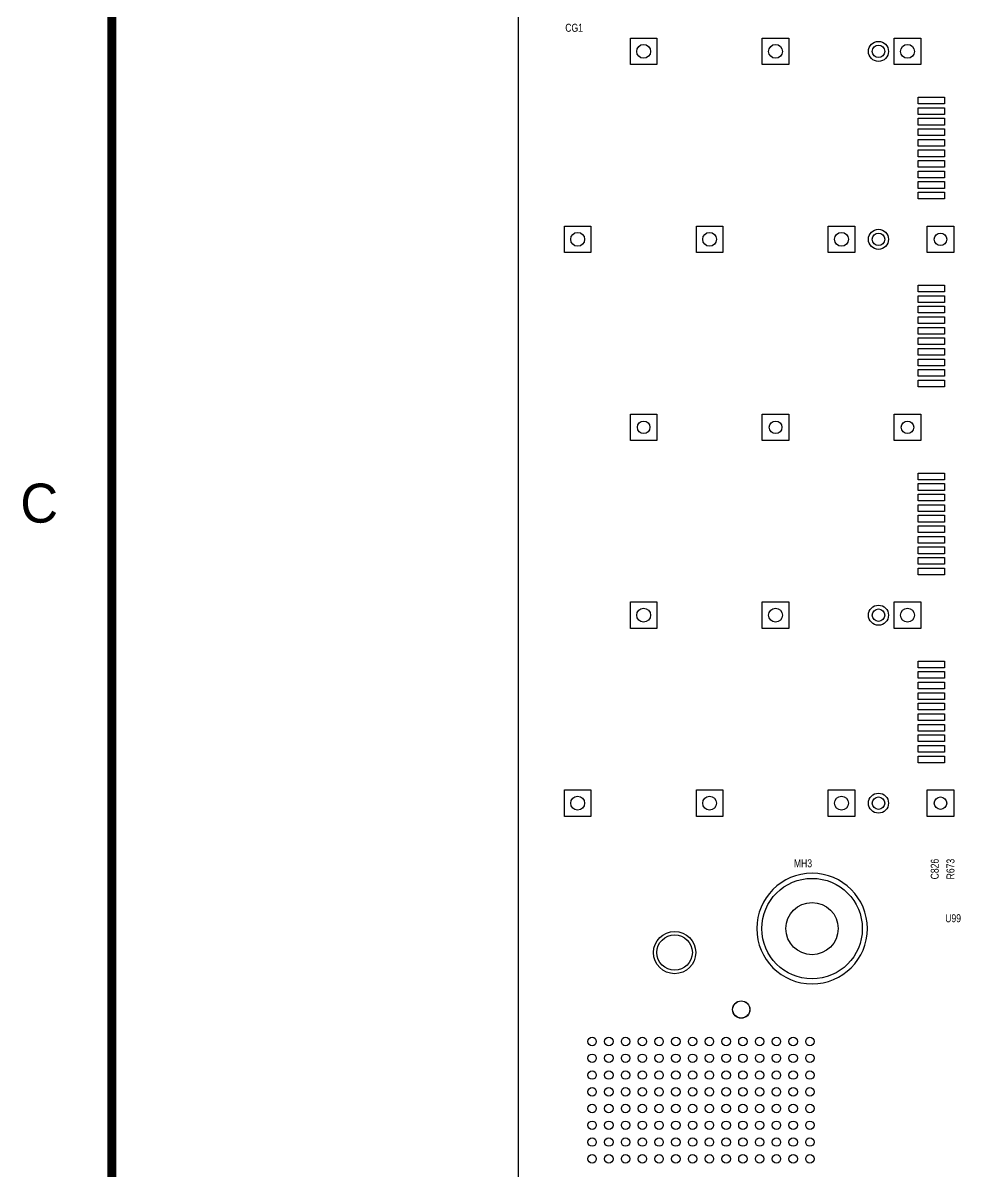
# Model space of a CAD drawing. Extents: x -13164 to 30582, y -10288 to 18382.
# Drawn here: x -12942 to -8743, y 4419 to 9560 of the extents above; entities that cross this region are included whole.
import ezdxf
from ezdxf.enums import TextEntityAlignment as Align

# ---------------------------------------------------------------- set-up
doc = ezdxf.new("R2010")
doc.units = 0
doc.layers.add('DF_ASSEMBLY_NOTES', color=2, linetype='CONTINUOUS')
doc.layers.add('DF_OUTLINE', color=110, linetype='CONTINUOUS')

# ---------------------------------------------------------------- blocks, each defined once
blk = doc.blocks.new('FIGURE_CIRCLE')
blk.add_circle((0, 0), 0.5)
blk = doc.blocks.new('FIGURE_SQUARE')
blk.add_lwpolyline([(-0.5, -0.5), (-0.5, 0.5), (0.5, 0.5), (0.5, -0.5)], close=True)

msp = doc.modelspace()

# ---------------------------------------------------------------- linework, layer by layer
at = {"layer": 'DF_ASSEMBLY_NOTES'}
msp.add_lwpolyline([(-10724.7765, 14363.0372), (-10724.7765, -3353.4988), (1086.2415, -3353.4988), (1086.2415, 14363.0372), (-10724.7765, 14363.0372)], dxfattribs=at)
msp.add_lwpolyline([(-9162.3615, 5504.7705, 1), (-9657.4797, 5504.7705, 1), (-9162.3615, 5504.7705)], format="xyb", dxfattribs=at)
at = {"layer": 'DF_OUTLINE', "const_width": 40.161}
msp.add_lwpolyline([(-12543.311, -9692.519), (29956.689, -9692.519), (29956.689, 17807.481), (-12543.311, 17807.481), (-12543.311, -9692.519)], dxfattribs=at)

# ---------------------------------------------------------------- block references
at = {"layer": 'DF_ASSEMBLY_NOTES'}
for name, p, xscale, yscale in [('FIGURE_SQUARE', (-10163.7465, 9432.5252), 118.695, 118.695), ('FIGURE_CIRCLE', (-10163.7465, 9432.5252), 62.0085, 62.0085), ('FIGURE_SQUARE', (-9573.1965, 9432.5252), 118.695, 118.695), ('FIGURE_CIRCLE', (-9573.1965, 9432.5252), 62.0085, 62.0085), ('FIGURE_CIRCLE', (-9112.578, 9432.5252), 89.7585, 89.7585), ('FIGURE_CIRCLE', (-9112.578, 9432.5252), 56.103, 56.103), ('FIGURE_SQUARE', (-8982.645, 9432.5252), 118.695, 118.695), ('FIGURE_CIRCLE', (-8982.645, 9432.5252), 62.0085, 62.0085), ('FIGURE_SQUARE', (-8876.3625, 9212.2487), 118.695, 30.1185), ('FIGURE_SQUARE', (-8876.3625, 9164.9987), 118.695, 30.1185), ('FIGURE_SQUARE', (-8876.3625, 9117.7667), 118.695, 30.1185), ('FIGURE_SQUARE', (-8876.3625, 9070.5167), 118.695, 30.1185), ('FIGURE_SQUARE', (-8876.3625, 9023.2667), 118.695, 30.1185), ('FIGURE_SQUARE', (-8876.3625, 8976.0347), 118.695, 30.1185), ('FIGURE_SQUARE', (-8876.3625, 8928.7847), 118.695, 30.1185), ('FIGURE_SQUARE', (-8876.3625, 8881.5467), 118.695, 30.1185), ('FIGURE_SQUARE', (-8876.3625, 8834.2967), 118.695, 30.1185), ('FIGURE_SQUARE', (-8876.3625, 8787.0467), 118.695, 30.1185), ('FIGURE_SQUARE', (-10459.023, 8590.9952), 118.695, 118.695), ('FIGURE_SQUARE', (-9868.4715, 8590.9952), 118.695, 118.695), ('FIGURE_SQUARE', (-9277.92, 8590.9952), 118.695, 118.695), ('FIGURE_SQUARE', (-8835.018, 8590.9952), 118.695, 118.695), ('FIGURE_CIRCLE', (-10459.023, 8590.9952), 62.0085, 62.0085), ('FIGURE_CIRCLE', (-9868.4715, 8590.9952), 62.0085, 62.0085), ('FIGURE_CIRCLE', (-9277.92, 8590.9952), 62.0085, 62.0085), ('FIGURE_CIRCLE', (-9112.578, 8590.9952), 89.7585, 89.7585), ('FIGURE_CIRCLE', (-9112.578, 8590.9952), 56.103, 56.103), ('FIGURE_CIRCLE', (-8835.018, 8590.9952), 56.103, 56.103), ('FIGURE_SQUARE', (-8876.3625, 8370.7022), 118.695, 30.1185), ('FIGURE_SQUARE', (-8876.3625, 8323.4522), 118.695, 30.1185), ('FIGURE_SQUARE', (-8876.3625, 8276.2202), 118.695, 30.1185), ('FIGURE_SQUARE', (-8876.3625, 8228.9702), 118.695, 30.1185), ('FIGURE_SQUARE', (-8876.3625, 8181.7202), 118.695, 30.1185), ('FIGURE_SQUARE', (-8876.3625, 8134.4882), 118.695, 30.1185), ('FIGURE_SQUARE', (-8876.3625, 8087.2382), 118.695, 30.1185), ('FIGURE_SQUARE', (-8876.3625, 8040.0002), 118.695, 30.1185), ('FIGURE_SQUARE', (-8876.3625, 7992.7502), 118.695, 30.1185), ('FIGURE_SQUARE', (-8876.3625, 7945.5002), 118.695, 30.1185), ('FIGURE_SQUARE', (-10163.7465, 7749.4487), 118.695, 118.695), ('FIGURE_CIRCLE', (-10163.7465, 7749.4487), 56.103, 56.103), ('FIGURE_SQUARE', (-9573.1965, 7749.4487), 118.695, 118.695), ('FIGURE_CIRCLE', (-9573.1965, 7749.4487), 56.103, 56.103), ('FIGURE_SQUARE', (-8982.645, 7749.4487), 118.695, 118.695), ('FIGURE_CIRCLE', (-8982.645, 7749.4487), 56.103, 56.103), ('FIGURE_SQUARE', (-8876.3625, 7529.1722), 118.695, 30.1185), ('FIGURE_SQUARE', (-8876.3625, 7481.9222), 118.695, 30.1185), ('FIGURE_SQUARE', (-8876.3625, 7434.6902), 118.695, 30.1185), ('FIGURE_SQUARE', (-8876.3625, 7387.4402), 118.695, 30.1185), ('FIGURE_SQUARE', (-8876.3625, 7340.1902), 118.695, 30.1185), ('FIGURE_SQUARE', (-8876.3625, 7292.9582), 118.695, 30.1185), ('FIGURE_SQUARE', (-8876.3625, 7245.7082), 118.695, 30.1185), ('FIGURE_SQUARE', (-8876.3625, 7198.4702), 118.695, 30.1185), ('FIGURE_SQUARE', (-8876.3625, 7151.2202), 118.695, 30.1185), ('FIGURE_SQUARE', (-8876.3625, 7103.9702), 118.695, 30.1185), ('FIGURE_SQUARE', (-10163.7465, 6907.9187), 118.695, 118.695), ('FIGURE_SQUARE', (-9573.1965, 6907.9187), 118.695, 118.695), ('FIGURE_CIRCLE', (-9112.578, 6907.9187), 89.7585, 89.7585), ('FIGURE_SQUARE', (-8982.645, 6907.9187), 118.695, 118.695), ('FIGURE_CIRCLE', (-10163.7465, 6907.9187), 62.0085, 62.0085), ('FIGURE_CIRCLE', (-9573.1965, 6907.9187), 62.0085, 62.0085), ('FIGURE_CIRCLE', (-9112.578, 6907.9187), 56.103, 56.103), ('FIGURE_CIRCLE', (-8982.645, 6907.9187), 62.0085, 62.0085), ('FIGURE_SQUARE', (-8876.3625, 6687.6422), 118.695, 30.1185), ('FIGURE_SQUARE', (-8876.3625, 6640.3922), 118.695, 30.1185), ('FIGURE_SQUARE', (-8876.3625, 6593.1602), 118.695, 30.1185), ('FIGURE_SQUARE', (-8876.3625, 6545.9102), 118.695, 30.1185), ('FIGURE_SQUARE', (-8876.3625, 6498.6602), 118.695, 30.1185), ('FIGURE_SQUARE', (-8876.3625, 6451.4282), 118.695, 30.1185), ('FIGURE_SQUARE', (-8876.3625, 6404.1782), 118.695, 30.1185), ('FIGURE_SQUARE', (-8876.3625, 6356.9402), 118.695, 30.1185), ('FIGURE_SQUARE', (-8876.3625, 6309.6902), 118.695, 30.1185), ('FIGURE_SQUARE', (-8876.3625, 6262.4402), 118.695, 30.1185), ('FIGURE_SQUARE', (-10459.023, 6066.3887), 118.695, 118.695), ('FIGURE_SQUARE', (-9868.4715, 6066.3887), 118.695, 118.695), ('FIGURE_SQUARE', (-9277.92, 6066.3887), 118.695, 118.695), ('FIGURE_SQUARE', (-8835.018, 6066.3887), 118.695, 118.695), ('FIGURE_CIRCLE', (-10459.023, 6066.3887), 62.0085, 62.0085), ('FIGURE_CIRCLE', (-9868.4715, 6066.3887), 62.0085, 62.0085), ('FIGURE_CIRCLE', (-9277.92, 6066.3887), 62.0085, 62.0085), ('FIGURE_CIRCLE', (-9112.578, 6066.3887), 89.7585, 89.7585), ('FIGURE_CIRCLE', (-9112.578, 6066.3887), 56.103, 56.103), ('FIGURE_CIRCLE', (-8835.018, 6066.3887), 56.103, 56.103), ('FIGURE_CIRCLE', (-9409.92, 5504.7692), 450, 450), ('FIGURE_CIRCLE', (-9409.92, 5504.7692), 233.8635, 233.8635), ('FIGURE_CIRCLE', (-10025.085, 5397.3887), 188.97, 188.97), ('FIGURE_CIRCLE', (-10025.085, 5397.3887), 158.8635, 158.8635), ('FIGURE_CIRCLE', (-9726.8565, 5142.2657), 77.9535, 77.9535), ('FIGURE_CIRCLE', (-9726.8565, 5142.2657), 76.7715, 76.7715), ('FIGURE_CIRCLE', (-10394.4765, 4999.0637), 37.8, 37.8), ('FIGURE_CIRCLE', (-10319.475, 4999.0622), 37.8, 37.8), ('FIGURE_CIRCLE', (-10244.475, 4999.0622), 37.8, 37.8), ('FIGURE_CIRCLE', (-10169.475, 4999.0622), 37.8, 37.8), ('FIGURE_CIRCLE', (-10094.475, 4999.0622), 37.8, 37.8), ('FIGURE_CIRCLE', (-10019.475, 4999.0622), 37.8, 37.8), ('FIGURE_CIRCLE', (-9944.475, 4999.0622), 37.8, 37.8), ('FIGURE_CIRCLE', (-9869.475, 4999.0622), 37.8, 37.8), ('FIGURE_CIRCLE', (-9794.475, 4999.0622), 37.8, 37.8), ('FIGURE_CIRCLE', (-9719.475, 4999.0622), 37.8, 37.8), ('FIGURE_CIRCLE', (-9644.475, 4999.0622), 37.8, 37.8), ('FIGURE_CIRCLE', (-9569.475, 4999.0622), 37.8, 37.8), ('FIGURE_CIRCLE', (-9494.475, 4999.0622), 37.8, 37.8), ('FIGURE_CIRCLE', (-9419.475, 4999.0622), 37.8, 37.8), ('FIGURE_CIRCLE', (-10394.475, 4924.0622), 37.8, 37.8), ('FIGURE_CIRCLE', (-10319.475, 4924.0622), 37.8, 37.8), ('FIGURE_CIRCLE', (-10244.475, 4924.0622), 37.8, 37.8), ('FIGURE_CIRCLE', (-10169.475, 4924.0622), 37.8, 37.8), ('FIGURE_CIRCLE', (-10094.475, 4924.0622), 37.8, 37.8), ('FIGURE_CIRCLE', (-10019.475, 4924.0622), 37.8, 37.8), ('FIGURE_CIRCLE', (-9944.475, 4924.0622), 37.8, 37.8), ('FIGURE_CIRCLE', (-9869.475, 4924.0622), 37.8, 37.8), ('FIGURE_CIRCLE', (-9794.475, 4924.0622), 37.8, 37.8), ('FIGURE_CIRCLE', (-9719.475, 4924.0622), 37.8, 37.8), ('FIGURE_CIRCLE', (-9644.475, 4924.0622), 37.8, 37.8), ('FIGURE_CIRCLE', (-9569.475, 4924.0622), 37.8, 37.8), ('FIGURE_CIRCLE', (-9494.475, 4924.0622), 37.8, 37.8), ('FIGURE_CIRCLE', (-9419.475, 4924.0622), 37.8, 37.8), ('FIGURE_CIRCLE', (-10394.475, 4849.0622), 37.8, 37.8), ('FIGURE_CIRCLE', (-10319.475, 4849.0622), 37.8, 37.8), ('FIGURE_CIRCLE', (-10244.475, 4849.0622), 37.8, 37.8), ('FIGURE_CIRCLE', (-10169.475, 4849.0622), 37.8, 37.8), ('FIGURE_CIRCLE', (-10094.475, 4849.0622), 37.8, 37.8), ('FIGURE_CIRCLE', (-10019.475, 4849.0622), 37.8, 37.8), ('FIGURE_CIRCLE', (-9944.475, 4849.0622), 37.8, 37.8), ('FIGURE_CIRCLE', (-9869.475, 4849.0622), 37.8, 37.8), ('FIGURE_CIRCLE', (-9794.475, 4849.0622), 37.8, 37.8), ('FIGURE_CIRCLE', (-9719.475, 4849.0622), 37.8, 37.8), ('FIGURE_CIRCLE', (-9644.475, 4849.0622), 37.8, 37.8), ('FIGURE_CIRCLE', (-9569.475, 4849.0622), 37.8, 37.8), ('FIGURE_CIRCLE', (-9494.475, 4849.0622), 37.8, 37.8), ('FIGURE_CIRCLE', (-9419.475, 4849.0622), 37.8, 37.8), ('FIGURE_CIRCLE', (-10394.475, 4774.0622), 37.8, 37.8), ('FIGURE_CIRCLE', (-10319.475, 4774.0622), 37.8, 37.8), ('FIGURE_CIRCLE', (-10244.475, 4774.0622), 37.8, 37.8), ('FIGURE_CIRCLE', (-10169.475, 4774.0622), 37.8, 37.8), ('FIGURE_CIRCLE', (-10094.475, 4774.0622), 37.8, 37.8), ('FIGURE_CIRCLE', (-10019.475, 4774.0622), 37.8, 37.8), ('FIGURE_CIRCLE', (-9944.475, 4774.0622), 37.8, 37.8), ('FIGURE_CIRCLE', (-9869.475, 4774.0622), 37.8, 37.8), ('FIGURE_CIRCLE', (-9794.475, 4774.0622), 37.8, 37.8), ('FIGURE_CIRCLE', (-9719.475, 4774.0622), 37.8, 37.8), ('FIGURE_CIRCLE', (-9644.475, 4774.0622), 37.8, 37.8), ('FIGURE_CIRCLE', (-9569.475, 4774.0622), 37.8, 37.8), ('FIGURE_CIRCLE', (-9494.475, 4774.0622), 37.8, 37.8), ('FIGURE_CIRCLE', (-9419.475, 4774.0622), 37.8, 37.8), ('FIGURE_CIRCLE', (-10394.475, 4699.0622), 37.8, 37.8), ('FIGURE_CIRCLE', (-10319.475, 4699.0622), 37.8, 37.8), ('FIGURE_CIRCLE', (-10244.475, 4699.0622), 37.8, 37.8), ('FIGURE_CIRCLE', (-10169.475, 4699.0622), 37.8, 37.8), ('FIGURE_CIRCLE', (-10094.475, 4699.0622), 37.8, 37.8), ('FIGURE_CIRCLE', (-10019.475, 4699.0622), 37.8, 37.8), ('FIGURE_CIRCLE', (-9944.475, 4699.0622), 37.8, 37.8), ('FIGURE_CIRCLE', (-9869.475, 4699.0622), 37.8, 37.8), ('FIGURE_CIRCLE', (-9794.475, 4699.0622), 37.8, 37.8), ('FIGURE_CIRCLE', (-9719.475, 4699.0622), 37.8, 37.8), ('FIGURE_CIRCLE', (-9644.475, 4699.0622), 37.8, 37.8), ('FIGURE_CIRCLE', (-9569.475, 4699.0622), 37.8, 37.8), ('FIGURE_CIRCLE', (-9494.475, 4699.0622), 37.8, 37.8), ('FIGURE_CIRCLE', (-9419.475, 4699.0622), 37.8, 37.8), ('FIGURE_CIRCLE', (-10394.475, 4624.0622), 37.8, 37.8), ('FIGURE_CIRCLE', (-10319.475, 4624.0622), 37.8, 37.8), ('FIGURE_CIRCLE', (-10244.475, 4624.0622), 37.8, 37.8), ('FIGURE_CIRCLE', (-10169.475, 4624.0622), 37.8, 37.8), ('FIGURE_CIRCLE', (-10094.475, 4624.0622), 37.8, 37.8), ('FIGURE_CIRCLE', (-10019.475, 4624.0622), 37.8, 37.8), ('FIGURE_CIRCLE', (-9944.475, 4624.0622), 37.8, 37.8), ('FIGURE_CIRCLE', (-9869.475, 4624.0622), 37.8, 37.8), ('FIGURE_CIRCLE', (-9794.475, 4624.0622), 37.8, 37.8), ('FIGURE_CIRCLE', (-9719.475, 4624.0622), 37.8, 37.8), ('FIGURE_CIRCLE', (-9644.475, 4624.0622), 37.8, 37.8), ('FIGURE_CIRCLE', (-9569.475, 4624.0622), 37.8, 37.8), ('FIGURE_CIRCLE', (-9494.475, 4624.0622), 37.8, 37.8), ('FIGURE_CIRCLE', (-9419.475, 4624.0622), 37.8, 37.8), ('FIGURE_CIRCLE', (-10394.475, 4549.0622), 37.8, 37.8), ('FIGURE_CIRCLE', (-10319.475, 4549.0622), 37.8, 37.8), ('FIGURE_CIRCLE', (-10244.475, 4549.0622), 37.8, 37.8), ('FIGURE_CIRCLE', (-10169.475, 4549.0622), 37.8, 37.8), ('FIGURE_CIRCLE', (-10094.475, 4549.0622), 37.8, 37.8), ('FIGURE_CIRCLE', (-10019.475, 4549.0622), 37.8, 37.8), ('FIGURE_CIRCLE', (-9944.475, 4549.0622), 37.8, 37.8), ('FIGURE_CIRCLE', (-9869.475, 4549.0622), 37.8, 37.8), ('FIGURE_CIRCLE', (-9794.475, 4549.0622), 37.8, 37.8), ('FIGURE_CIRCLE', (-9719.475, 4549.0622), 37.8, 37.8), ('FIGURE_CIRCLE', (-9644.475, 4549.0622), 37.8, 37.8), ('FIGURE_CIRCLE', (-9569.475, 4549.0622), 37.8, 37.8), ('FIGURE_CIRCLE', (-9494.475, 4549.0622), 37.8, 37.8), ('FIGURE_CIRCLE', (-9419.475, 4549.0622), 37.8, 37.8), ('FIGURE_CIRCLE', (-10394.475, 4474.0622), 37.8, 37.8), ('FIGURE_CIRCLE', (-10319.475, 4474.0622), 37.8, 37.8), ('FIGURE_CIRCLE', (-10244.475, 4474.0622), 37.8, 37.8), ('FIGURE_CIRCLE', (-10169.475, 4474.0622), 37.8, 37.8), ('FIGURE_CIRCLE', (-10094.475, 4474.0622), 37.8, 37.8), ('FIGURE_CIRCLE', (-10019.475, 4474.0622), 37.8, 37.8), ('FIGURE_CIRCLE', (-9944.475, 4474.0622), 37.8, 37.8), ('FIGURE_CIRCLE', (-9869.475, 4474.0622), 37.8, 37.8), ('FIGURE_CIRCLE', (-9794.475, 4474.0622), 37.8, 37.8), ('FIGURE_CIRCLE', (-9719.475, 4474.0622), 37.8, 37.8), ('FIGURE_CIRCLE', (-9644.475, 4474.0622), 37.8, 37.8), ('FIGURE_CIRCLE', (-9569.475, 4474.0622), 37.8, 37.8), ('FIGURE_CIRCLE', (-9494.475, 4474.0622), 37.8, 37.8), ('FIGURE_CIRCLE', (-9419.475, 4474.0622), 37.8, 37.8)]:
    msp.add_blockref(name, p, dxfattribs=dict(at, xscale=xscale, yscale=yscale))

# ---------------------------------------------------------------- texts
at = {"layer": 'DF_ASSEMBLY_NOTES', "width": 0.802099}
for s, p in [('CG1', (-10474.92, 9520.2692)), ('U99', (-8778.42, 5533.2692))]:
    msp.add_text(s, height=35.831, dxfattribs=at).set_placement(p, align=Align.CENTER)
msp.add_text('MH3', height=35.831, dxfattribs=at).set_placement((-9490.92, 5779.2692))
for s, p in [('C826', (-8842.92, 5725.2692)), ('R673', (-8772.42, 5725.2692))]:
    msp.add_text(s, height=35.831, rotation=90, dxfattribs=at).set_placement(p)
at = {"layer": 'DF_OUTLINE', "width": 1.002231}
msp.add_text('C', height=174.799, dxfattribs=at).set_placement((-12953.547, 7322.441))

doc.saveas('drawing.dxf')
